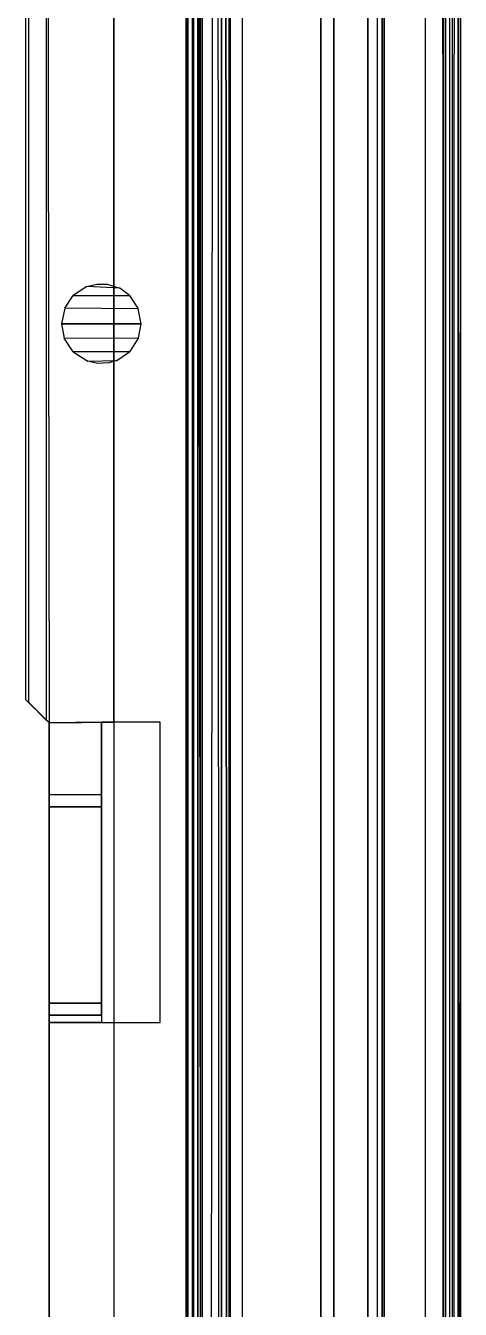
# Model space of a CAD drawing. Header units: inches. Extents: x 0 to 232, y 0 to 393.
# Drawn here: x 199 to 232.3, y 196.5 to 294.8 of the extents above; entities that cross this region are included whole.
import ezdxf

# ---------------------------------------------------------------- set-up
doc = ezdxf.new("R2010")
doc.units = ezdxf.units.IN
doc.header["$MEASUREMENT"] = 0
doc.layers.add('Layer1', color=4, linetype='CONTINUOUS')
doc.layers.add('vidro', color=2, linetype='CONTINUOUS')

msp = doc.modelspace()

# ---------------------------------------------------------------- linework, layer by layer
at = {"layer": 'Layer1'}
for points in [[(225.202, 0, 192), (225.966, 0, 191.691), (225.966, 390.2, 191.691), (225.202, 390.2, 192)], [(225.966, 390.2, 191.691), (226.301, 390.2, 190.938), (226.301, 0, 190.938), (225.966, 0, 191.691)], [(226.301, 390.2, 190.938), (226.464, 390.2, 186.2), (226.464, 0, 186.2), (226.301, 0, 190.938)], [(231.658, 0, 34.871), (226.464, 0, 186.2), (226.464, 390.2, 186.2), (231.665, 390.2, 34.666)], [(230.951, 390.2, 6.95), (229.601, 390.2, 6.95), (229.601, 0, 6.95), (231.001, 0, 6.95)], [(231.001, 0, 6.95), (231.001, 0, 0.645), (231.001, 390.2, 0.645), (230.951, 390.2, 6.95)], [(231.184, 390.2, 0.198), (231.001, 390.2, 0.65), (231.001, 0, 0.65), (231.191, 0, 0.191)], [(231.428, 0, 0.04), (231.191, 0, 0.191), (231.184, 390.2, 0.198), (231.503, 390.2, 0.017)], [(231.858, 390.2, 0.034), (231.503, 390.2, 0.017), (231.428, 0, 0.04), (231.798, 0, 0.017)], [(232.126, 0, 0.206), (231.798, 0, 0.017), (231.858, 390.2, 0.034), (232.112, 390.2, 0.192)], [(232.301, 390.2, 0.65), (232.112, 390.2, 0.192), (232.126, 0, 0.206), (232.301, 0, 0.65)], [(232.301, 0, 6.95), (232.301, 0, 0.65), (232.301, 390.2, 0.65), (232.301, 390.2, 6.95)], [(214.001, 379, 24), (214.001, 379, 9.8), (214.001, 1.5, 9.8), (214.001, 1.5, 24)], [(211.45, 374, 191.452), (211.301, 374, 190.9), (211.301, 0, 190.9), (211.462, 0, 191.473)], [(211.301, 0, 190.9), (211.301, 374, 190.9), (211.301, 374, 24.9), (211.301, 0, 24.9)], [(211.301, 0, 24.9), (211.437, 0, 24.425), (211.425, 374, 24.445), (211.301, 374, 24.9)], [(211.425, 374, 24.445), (211.752, 374, 24.12), (211.76, 0, 24.116), (211.437, 0, 24.425)], [(211.847, 0, 191.85), (211.462, 0, 191.473), (211.45, 374, 191.452), (211.851, 374, 191.853)], [(211.76, 0, 24.116), (212.201, 0, 24), (212.201, 374, 24), (211.752, 374, 24.12)], [(212.401, 374, 192), (211.851, 374, 191.853), (211.847, 0, 191.85), (212.401, 0, 192)], [(212.201, 1.5, 24), (214.001, 1.5, 24), (214.001, 374, 24), (212.201, 374, 24)], [(212.401, 0, 192), (225.202, 0, 192), (225.202, 373.953, 192), (212.401, 374, 192)], [(205.758, 369.5, 7.6), (200.59, 366.516, 7.6), (200.801, 241.428, 7.6), (205.758, 241.5, 7.6)], [(212.225, 369.5, 7.6), (205.758, 369.5, 7.6), (205.758, 84.44, 7.6), (212.527, 84.426, 6.9)], [(212.527, 1.5, 6.9), (213.122, 1.5, 6.462), (213.372, 369.5, 6.407), (212.527, 369.5, 6.9)], [(213.372, 369.5, 6.407), (213.695, 369.5, 6.416), (213.869, 1.5, 6.458), (213.122, 1.5, 6.462)], [(213.695, 369.5, 6.416), (213.869, 1.5, 6.458), (214.477, 1.5, 6.902), (214.303, 369.5, 6.707)], [(214.001, 1.5, 7.6), (214.701, 1.5, 7.6), (214.701, 369.5, 7.6), (214.001, 369.5, 7.6)], [(214.001, 1.5, 9.8), (214.001, 1.5, 7.6), (214.001, 369.5, 7.6), (214.001, 369.5, 9.8)], [(214.477, 1.5, 6.902), (214.701, 1.5, 7.6), (214.701, 369.5, 7.6), (214.303, 369.5, 6.707)], [(200.801, 241.428, 7.6), (200.59, 241.64, 7.6), (200.59, 366.516, 7.6)], [(199.001, 243.228, 7.022), (199.241, 242.989, 6.364), (199.241, 364.024, 6.364), (199.001, 363.13, 7.022)], [(200.59, 363.394, 7.6), (199.001, 363.13, 7.022), (199.001, 243.228, 7.022), (200.59, 241.64, 7.6)], [(206.963, 274.152, 7.6), (206.207, 274.707, 7.6), (203.684, 274.838, 7.6), (202.643, 274.155, 7.6)], [(203.684, 274.838, 7.6), (204.448, 275.029, 7.6), (205.245, 275.017, 7.6), (206.207, 274.707, 7.6)], [(201.996, 273.196, 7.6), (202.643, 274.155, 7.6), (206.963, 274.152, 7.6), (207.633, 273.132, 7.6)], [(207.633, 273.132, 7.6), (201.996, 273.196, 7.6), (201.751, 272, 7.6), (207.851, 272, 7.6)], [(201.751, 272, 7.6), (201.956, 270.903, 7.6), (207.653, 270.918, 7.6), (207.851, 272, 7.6)], [(207.653, 270.918, 7.6), (206.951, 269.836, 7.6), (202.633, 269.855, 7.6), (201.956, 270.903, 7.6)], [(202.633, 269.855, 7.6), (203.772, 269.129, 7.6), (205.976, 269.185, 7.6), (206.951, 269.836, 7.6)], [(205.976, 269.185, 7.6), (205.372, 269.004, 7.6), (204.509, 268.964, 7.6), (203.772, 269.129, 7.6)], [(199.241, 242.989, 6.364), (200.585, 241.645, 6.853), (200.59, 241.64, 7.6), (199.001, 243.228, 7.022)], [(200.59, 241.64, 7.6), (200.801, 241.428, 7.6), (200.713, 241.517, 6.9), (200.585, 241.645, 6.853)], [(200.801, 241.428, 7.6), (200.801, 241.428, 7.6), (200.801, 241.428, 6.9), (200.717, 241.513, 6.901)], [(204.801, 241.5, 7.6), (200.801, 241.428, 7.6), (200.801, 235.94, 7.6), (204.801, 235.94, 7.6)], [(200.801, 236.267, 6.9), (200.801, 235.94, 7.6), (200.801, 241.428, 7.6), (200.801, 241.428, 6.9)], [(209.301, 241.5, 7.6), (204.801, 241.5, 7.6), (204.801, 218.5, 7.6), (209.301, 218.5, 7.6)], [(200.801, 235.94, 7.6), (200.801, 236.267, 6.9), (200.801, 235.344, 5.8), (200.801, 235.017, 6.5)], [(200.801, 235.017, 6.5), (200.801, 235.94, 7.6), (204.801, 235.94, 7.6), (204.801, 235.017, 6.5)], [(204.801, 219.06, 7.6), (204.801, 219.983, 6.5), (204.801, 235.017, 6.5), (204.801, 235.94, 7.6)], [(200.801, 235.017, 6.5), (200.801, 235.344, 5.8), (200.801, 219.656, 5.8), (200.801, 219.983, 6.5)], [(204.801, 219.983, 6.5), (200.801, 219.983, 6.5), (200.801, 235.017, 6.5), (204.801, 235.017, 6.5)], [(200.801, 219.656, 5.8), (200.801, 219.983, 6.5), (200.801, 219.06, 7.6), (200.801, 218.733, 6.9)], [(200.801, 219.06, 7.6), (200.801, 219.983, 6.5), (204.801, 219.983, 6.5), (204.801, 219.06, 7.6)], [(200.801, 184.371, 7.6), (200.801, 184.371, 6.9), (200.801, 218.733, 6.9), (200.801, 219.06, 7.6)], [(204.801, 219.06, 7.6), (204.801, 218.5, 7.6), (200.801, 218.502, 7.6), (200.801, 219.06, 7.6)], [(205.758, 184.371, 7.6), (200.801, 184.371, 7.6), (200.801, 218.502, 7.6), (205.758, 218.5, 7.6)]]:
    msp.add_3dface(points, dxfattribs=at)
at = {"layer": 'Layer1', "invisible_edges": 12}
for points in [[(231.665, 390.2, 34.666), (232.091, 390.2, 16.137), (232.301, 0, 16.142), (231.658, 0, 34.871)], [(232.301, 390.2, 6.95), (232.091, 390.2, 16.137), (232.301, 0, 16.142), (232.301, 0, 6.95)]]:
    msp.add_3dface(points, dxfattribs=at)
at = {"layer": 'vidro'}
for points in [[(214.602, 41.084, 197.9), (215.602, 41.084, 196.9), (215.602, 349.084, 196.9), (214.602, 349.084, 197.9)], [(214.602, 41.084, 345.85), (214.602, 41.084, 290.9), (214.602, 349.084, 290.9), (214.602, 349.08, 345.85)], [(214.602, 41.084, 345.85), (215.602, 41.084, 346.85), (215.602, 349.08, 346.85), (214.602, 349.08, 345.85)], [(215.602, 349.084, 346.85), (221.602, 349.084, 346.85), (221.602, 41.084, 346.85), (215.602, 41.084, 346.85)], [(222.602, 41.084, 345.85), (221.602, 41.084, 346.85), (221.602, 349.084, 346.85), (222.602, 349.084, 345.85)], [(222.602, 41.084, 197.9), (221.602, 41.084, 196.9), (221.602, 349.084, 196.9), (222.602, 349.084, 197.9)], [(222.602, 41.084, 345.85), (222.602, 41.084, 197.9), (222.602, 349.084, 197.9), (222.602, 349.084, 345.85)]]:
    msp.add_3dface(points, dxfattribs=at)

doc.saveas('drawing.dxf')
